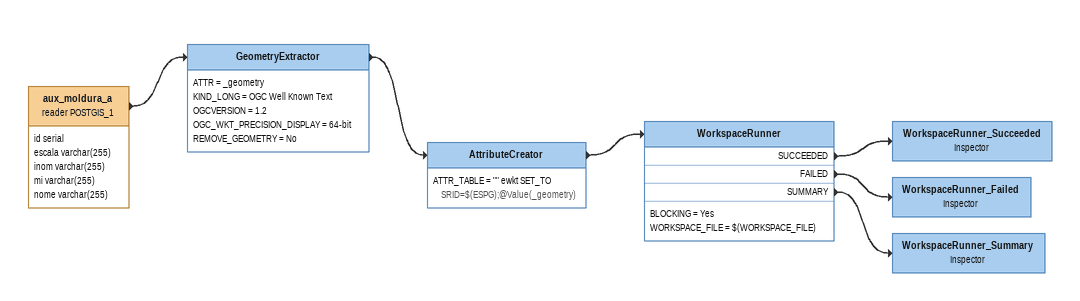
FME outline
aux_moldura_a (reader POSTGIS_1)
    attributes: id serial, escala varchar(255), inom varchar(255), mi varchar(255), nome varchar(255)
    -> GeometryExtractor
GeometryExtractor
    ATTR = _geometry
    KIND_LONG = OGC Well Known Text
    OGCVERSION = 1.2
    OGC_WKT_PRECISION_DISPLAY = 64-bit
    REMOVE_GEOMETRY = No
    -> AttributeCreator
AttributeCreator
    ATTR_TABLE = "" ewkt SET_TO SRID=$(ESPG);@Value(_geometry)
    -> WorkspaceRunner
WorkspaceRunner
    BLOCKING = Yes
    WORKSPACE_FILE = $(WORKSPACE_FILE)
    SUCCEEDED -> WorkspaceRunner_Succeeded
    FAILED -> WorkspaceRunner_Failed
    SUMMARY -> WorkspaceRunner_Summary
WorkspaceRunner_Succeeded: Inspector
WorkspaceRunner_Failed: Inspector
WorkspaceRunner_Summary: Inspector
